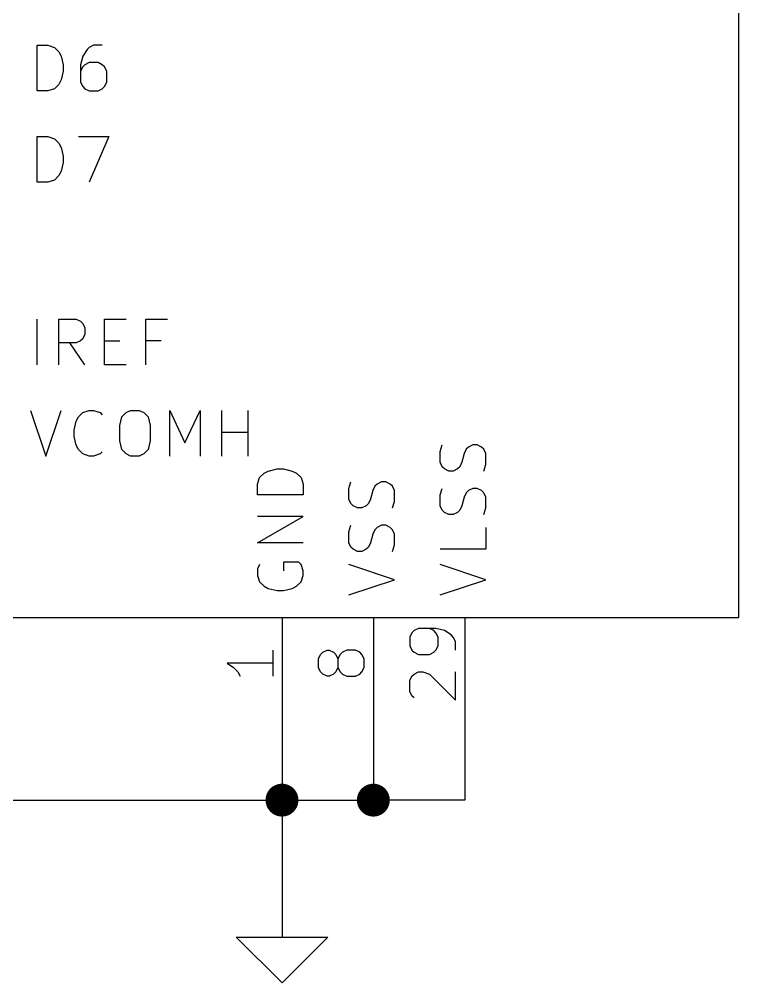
# Model space of a CAD drawing. Extents: x 0.4 to 11.3, y -7.9 to -0.4.
# Drawn here: x 3.312 to 4.1, y -4.7 to -3.645 of the extents above; entities that cross this region are included whole.
import ezdxf

# ---------------------------------------------------------------- set-up
doc = ezdxf.new("R2010")
doc.units = 0
doc.header["$MEASUREMENT"] = 0
for name, color, linetype in [('CYAN2', 4, 'CONTINUOUS'), ('GREEN3', 91, 'CONTINUOUS'), ('LYELLOW', 51, 'CONTINUOUS'), ('RED2', 1, 'CONTINUOUS'), ('RED3', 11, 'CONTINUOUS')]:
    doc.layers.add(name, color=color, linetype=linetype)

msp = doc.modelspace()

# ---------------------------------------------------------------- linework, layer by layer
at = {"layer": 'CYAN2', "linetype": 'CONTINUOUS'}
for p, q in [((3.3319, -3.7231), (3.3319, -3.6731)), ((3.3319, -3.6731), (3.3438, -3.6731)), ((3.3319, -3.7231), (3.3319, -3.6731)), ((3.3319, -3.6731), (3.3438, -3.6731)), ((3.3438, -3.6731), (3.3509, -3.6755)), ((3.3438, -3.6731), (3.3509, -3.6755)), ((3.3509, -3.6755), (3.3557, -3.6803)), ((3.3509, -3.6755), (3.3557, -3.6803)), ((3.3557, -3.6803), (3.3581, -3.685)), ((3.3557, -3.6803), (3.3581, -3.685)), ((3.3867, -3.6779), (3.3819, -3.685)), ((3.3867, -3.6779), (3.3819, -3.685)), ((3.389, -3.6755), (3.3867, -3.6779)), ((3.389, -3.6755), (3.3867, -3.6779)), ((3.3938, -3.6731), (3.389, -3.6755)), ((3.3938, -3.6731), (3.389, -3.6755)), ((3.4033, -3.6731), (3.3938, -3.6731)), ((3.4033, -3.6731), (3.3938, -3.6731)), ((3.3581, -3.685), (3.3605, -3.6946)), ((3.3581, -3.685), (3.3605, -3.6946)), ((3.3819, -3.685), (3.3795, -3.6946)), ((3.3819, -3.685), (3.3795, -3.6946)), ((3.389, -3.6922), (3.3843, -3.6946)), ((3.389, -3.6922), (3.3843, -3.6946)), ((3.3986, -3.6922), (3.389, -3.6922)), ((3.3986, -3.6922), (3.389, -3.6922)), ((3.4033, -3.6946), (3.3986, -3.6922)), ((3.4033, -3.6946), (3.3986, -3.6922)), ((3.3605, -3.7017), (3.3581, -3.7112)), ((3.3605, -3.7017), (3.3581, -3.7112)), ((3.3605, -3.6946), (3.3605, -3.7017)), ((3.3605, -3.6946), (3.3605, -3.7017)), ((3.3795, -3.6946), (3.3795, -3.7136)), ((3.3795, -3.6946), (3.3795, -3.7136)), ((3.3819, -3.6969), (3.3795, -3.7017)), ((3.3819, -3.6969), (3.3795, -3.7017)), ((3.3843, -3.6946), (3.3819, -3.6969)), ((3.3843, -3.6946), (3.3819, -3.6969)), ((3.4057, -3.6969), (3.4033, -3.6946)), ((3.4057, -3.6969), (3.4033, -3.6946)), ((3.4081, -3.7017), (3.4057, -3.6969)), ((3.4081, -3.7017), (3.4057, -3.6969)), ((3.4081, -3.7136), (3.4081, -3.7017)), ((3.4081, -3.7136), (3.4081, -3.7017)), ((3.3581, -3.7112), (3.3557, -3.716)), ((3.3581, -3.7112), (3.3557, -3.716)), ((3.3795, -3.7136), (3.3819, -3.7184)), ((3.3795, -3.7136), (3.3819, -3.7184)), ((3.4057, -3.7184), (3.4081, -3.7136)), ((3.4057, -3.7184), (3.4081, -3.7136)), ((3.3438, -3.7231), (3.3319, -3.7231)), ((3.3438, -3.7231), (3.3319, -3.7231)), ((3.3509, -3.7208), (3.3438, -3.7231)), ((3.3509, -3.7208), (3.3438, -3.7231)), ((3.3557, -3.716), (3.3509, -3.7208)), ((3.3557, -3.716), (3.3509, -3.7208)), ((3.3819, -3.7184), (3.3843, -3.7208)), ((3.3819, -3.7184), (3.3843, -3.7208)), ((3.3843, -3.7208), (3.389, -3.7231)), ((3.3843, -3.7208), (3.389, -3.7231)), ((3.389, -3.7231), (3.3986, -3.7231)), ((3.389, -3.7231), (3.3986, -3.7231)), ((3.3986, -3.7231), (3.4033, -3.7208)), ((3.3986, -3.7231), (3.4033, -3.7208)), ((3.4033, -3.7208), (3.4057, -3.7184)), ((3.4033, -3.7208), (3.4057, -3.7184)), ((3.3319, -3.8231), (3.3319, -3.7731)), ((3.3319, -3.7731), (3.3438, -3.7731)), ((3.3319, -3.8231), (3.3319, -3.7731)), ((3.3319, -3.7731), (3.3438, -3.7731)), ((3.3438, -3.7731), (3.3509, -3.7755)), ((3.3438, -3.7731), (3.3509, -3.7755)), ((3.3509, -3.7755), (3.3557, -3.7803)), ((3.3509, -3.7755), (3.3557, -3.7803)), ((3.3771, -3.7731), (3.4105, -3.7731)), ((3.3771, -3.7731), (3.4105, -3.7731)), ((3.4105, -3.7731), (3.389, -3.8231)), ((3.4105, -3.7731), (3.389, -3.8231)), ((3.3557, -3.7803), (3.3581, -3.785)), ((3.3557, -3.7803), (3.3581, -3.785)), ((3.3581, -3.785), (3.3605, -3.7946)), ((3.3581, -3.785), (3.3605, -3.7946)), ((3.3605, -3.7946), (3.3605, -3.8017)), ((3.3605, -3.7946), (3.3605, -3.8017)), ((3.3605, -3.8017), (3.3581, -3.8112)), ((3.3605, -3.8017), (3.3581, -3.8112)), ((3.3557, -3.816), (3.3509, -3.8208)), ((3.3557, -3.816), (3.3509, -3.8208)), ((3.3581, -3.8112), (3.3557, -3.816)), ((3.3581, -3.8112), (3.3557, -3.816)), ((3.3438, -3.8231), (3.3319, -3.8231)), ((3.3438, -3.8231), (3.3319, -3.8231)), ((3.3509, -3.8208), (3.3438, -3.8231)), ((3.3509, -3.8208), (3.3438, -3.8231)), ((3.3319, -4.0231), (3.3319, -3.9731)), ((3.3319, -4.0231), (3.3319, -3.9731)), ((3.3557, -4.0231), (3.3557, -3.9731)), ((3.3557, -3.9731), (3.3748, -3.9731)), ((3.3557, -4.0231), (3.3557, -3.9731)), ((3.3557, -3.9731), (3.3748, -3.9731)), ((3.3748, -3.9731), (3.3795, -3.9755)), ((3.3748, -3.9731), (3.3795, -3.9755)), ((3.3795, -3.9755), (3.3819, -3.9779)), ((3.3795, -3.9755), (3.3819, -3.9779)), ((3.3819, -3.9779), (3.3843, -3.9827)), ((3.3819, -3.9779), (3.3843, -3.9827)), ((3.4057, -4.0231), (3.4057, -3.9731)), ((3.4057, -3.9731), (3.4295, -3.9731)), ((3.4057, -4.0231), (3.4057, -3.9731)), ((3.4057, -3.9731), (3.4295, -3.9731)), ((3.4509, -4.0231), (3.4509, -3.9731)), ((3.4509, -3.9731), (3.4748, -3.9731)), ((3.4509, -4.0231), (3.4509, -3.9731)), ((3.4509, -3.9731), (3.4748, -3.9731)), ((3.3843, -3.9827), (3.3843, -3.9898)), ((3.3843, -3.9827), (3.3843, -3.9898)), ((3.3748, -3.9993), (3.3557, -3.9993)), ((3.3748, -3.9993), (3.3557, -3.9993)), ((3.3843, -4.0231), (3.3676, -3.9993)), ((3.3843, -4.0231), (3.3676, -3.9993)), ((3.3795, -3.9969), (3.3748, -3.9993)), ((3.3795, -3.9969), (3.3748, -3.9993)), ((3.3819, -3.9946), (3.3795, -3.9969)), ((3.3819, -3.9946), (3.3795, -3.9969)), ((3.3843, -3.9898), (3.3819, -3.9946)), ((3.3843, -3.9898), (3.3819, -3.9946)), ((3.4057, -3.9969), (3.4224, -3.9969)), ((3.4057, -3.9969), (3.4224, -3.9969)), ((3.4676, -3.9969), (3.4509, -3.9969)), ((3.4676, -3.9969), (3.4509, -3.9969)), ((3.4295, -4.0231), (3.4057, -4.0231)), ((3.4295, -4.0231), (3.4057, -4.0231)), ((3.3248, -4.0731), (3.3414, -4.1231)), ((3.3248, -4.0731), (3.3414, -4.1231)), ((3.3414, -4.1231), (3.3581, -4.0731)), ((3.3414, -4.1231), (3.3581, -4.0731)), ((3.3819, -4.0755), (3.389, -4.0731)), ((3.3819, -4.0755), (3.389, -4.0731)), ((3.389, -4.0731), (3.3938, -4.0731)), ((3.389, -4.0731), (3.3938, -4.0731)), ((3.3938, -4.0731), (3.401, -4.0755)), ((3.3938, -4.0731), (3.401, -4.0755)), ((3.4295, -4.0755), (3.4343, -4.0731)), ((3.4295, -4.0755), (3.4343, -4.0731)), ((3.4343, -4.0731), (3.4438, -4.0731)), ((3.4343, -4.0731), (3.4438, -4.0731)), ((3.4438, -4.0731), (3.4486, -4.0755)), ((3.4438, -4.0731), (3.4486, -4.0755)), ((3.4771, -4.1231), (3.4771, -4.0731)), ((3.4771, -4.0731), (3.4938, -4.1088)), ((3.4771, -4.1231), (3.4771, -4.0731)), ((3.4771, -4.0731), (3.4938, -4.1088)), ((3.4938, -4.1088), (3.5105, -4.0731)), ((3.4938, -4.1088), (3.5105, -4.0731)), ((3.5105, -4.0731), (3.5105, -4.1231)), ((3.5105, -4.0731), (3.5105, -4.1231)), ((3.5343, -4.1231), (3.5343, -4.0731)), ((3.5343, -4.1231), (3.5343, -4.0731)), ((3.5629, -4.1231), (3.5629, -4.0731)), ((3.5629, -4.1231), (3.5629, -4.0731)), ((3.3748, -4.085), (3.3771, -4.0803)), ((3.3748, -4.085), (3.3771, -4.0803)), ((3.3771, -4.0803), (3.3819, -4.0755)), ((3.3771, -4.0803), (3.3819, -4.0755)), ((3.401, -4.0755), (3.4033, -4.0779)), ((3.401, -4.0755), (3.4033, -4.0779)), ((3.4224, -4.0898), (3.4248, -4.0803)), ((3.4224, -4.0898), (3.4248, -4.0803)), ((3.4248, -4.0803), (3.4295, -4.0755)), ((3.4248, -4.0803), (3.4295, -4.0755)), ((3.4486, -4.0755), (3.4533, -4.0803)), ((3.4486, -4.0755), (3.4533, -4.0803)), ((3.4533, -4.0803), (3.4557, -4.0898)), ((3.4533, -4.0803), (3.4557, -4.0898)), ((3.3724, -4.0946), (3.3748, -4.085)), ((3.3724, -4.0946), (3.3748, -4.085)), ((3.4224, -4.1065), (3.4224, -4.0898)), ((3.4224, -4.1065), (3.4224, -4.0898)), ((3.4557, -4.0898), (3.4557, -4.1065)), ((3.4557, -4.0898), (3.4557, -4.1065)), ((3.3724, -4.1017), (3.3724, -4.0946)), ((3.3724, -4.1017), (3.3724, -4.0946)), ((3.3748, -4.1112), (3.3724, -4.1017)), ((3.3748, -4.1112), (3.3724, -4.1017)), ((3.5343, -4.0969), (3.5629, -4.0969)), ((3.5343, -4.0969), (3.5629, -4.0969)), ((3.3771, -4.116), (3.3748, -4.1112)), ((3.3771, -4.116), (3.3748, -4.1112)), ((3.4248, -4.116), (3.4224, -4.1065)), ((3.4248, -4.116), (3.4224, -4.1065)), ((3.4557, -4.1065), (3.4533, -4.116)), ((3.4557, -4.1065), (3.4533, -4.116)), ((3.7731, -4.1181), (3.7755, -4.1109)), ((3.7731, -4.1181), (3.7755, -4.1109)), ((3.8041, -4.1133), (3.8017, -4.1157)), ((3.8041, -4.1133), (3.8017, -4.1157)), ((3.8088, -4.1109), (3.8041, -4.1133)), ((3.8088, -4.1109), (3.8041, -4.1133)), ((3.8136, -4.1109), (3.8088, -4.1109)), ((3.8136, -4.1109), (3.8088, -4.1109)), ((3.8184, -4.1133), (3.8136, -4.1109)), ((3.8184, -4.1133), (3.8136, -4.1109)), ((3.8208, -4.1157), (3.8184, -4.1133)), ((3.8208, -4.1157), (3.8184, -4.1133)), ((3.3819, -4.1208), (3.3771, -4.116)), ((3.3819, -4.1208), (3.3771, -4.116)), ((3.389, -4.1231), (3.3819, -4.1208)), ((3.389, -4.1231), (3.3819, -4.1208)), ((3.3938, -4.1231), (3.389, -4.1231)), ((3.3938, -4.1231), (3.389, -4.1231)), ((3.401, -4.1208), (3.3938, -4.1231)), ((3.401, -4.1208), (3.3938, -4.1231)), ((3.4033, -4.1184), (3.401, -4.1208)), ((3.4033, -4.1184), (3.401, -4.1208)), ((3.4295, -4.1208), (3.4248, -4.116)), ((3.4295, -4.1208), (3.4248, -4.116)), ((3.4343, -4.1231), (3.4295, -4.1208)), ((3.4343, -4.1231), (3.4295, -4.1208)), ((3.4438, -4.1231), (3.4343, -4.1231)), ((3.4438, -4.1231), (3.4343, -4.1231)), ((3.4486, -4.1208), (3.4438, -4.1231)), ((3.4486, -4.1208), (3.4438, -4.1231)), ((3.4533, -4.116), (3.4486, -4.1208)), ((3.4533, -4.116), (3.4486, -4.1208)), ((3.7731, -4.13), (3.7731, -4.1181)), ((3.7731, -4.13), (3.7731, -4.1181)), ((3.7993, -4.1205), (3.7969, -4.13)), ((3.7993, -4.1205), (3.7969, -4.13)), ((3.8017, -4.1157), (3.7993, -4.1205)), ((3.8017, -4.1157), (3.7993, -4.1205)), ((3.8231, -4.1205), (3.8208, -4.1157)), ((3.8231, -4.1205), (3.8208, -4.1157)), ((3.8231, -4.1324), (3.8231, -4.1205)), ((3.8231, -4.1324), (3.8231, -4.1205)), ((3.7755, -4.1348), (3.7731, -4.13)), ((3.7755, -4.1348), (3.7731, -4.13)), ((3.7779, -4.1371), (3.7755, -4.1348)), ((3.7779, -4.1371), (3.7755, -4.1348)), ((3.7946, -4.1348), (3.7922, -4.1371)), ((3.7946, -4.1348), (3.7922, -4.1371)), ((3.7969, -4.13), (3.7946, -4.1348)), ((3.7969, -4.13), (3.7946, -4.1348)), ((3.8208, -4.1395), (3.8231, -4.1324)), ((3.8208, -4.1395), (3.8231, -4.1324)), ((3.5731, -4.1538), (3.5755, -4.1467)), ((3.5731, -4.1538), (3.5755, -4.1467)), ((3.5755, -4.1467), (3.5803, -4.1419)), ((3.5755, -4.1467), (3.5803, -4.1419)), ((3.5803, -4.1419), (3.585, -4.1395)), ((3.5803, -4.1419), (3.585, -4.1395)), ((3.585, -4.1395), (3.5946, -4.1371)), ((3.585, -4.1395), (3.5946, -4.1371)), ((3.5946, -4.1371), (3.6017, -4.1371)), ((3.5946, -4.1371), (3.6017, -4.1371)), ((3.6017, -4.1371), (3.6112, -4.1395)), ((3.6017, -4.1371), (3.6112, -4.1395)), ((3.6112, -4.1395), (3.616, -4.1419)), ((3.6112, -4.1395), (3.616, -4.1419)), ((3.616, -4.1419), (3.6208, -4.1467)), ((3.616, -4.1419), (3.6208, -4.1467)), ((3.6208, -4.1467), (3.6231, -4.1538)), ((3.6208, -4.1467), (3.6231, -4.1538)), ((3.7827, -4.1395), (3.7779, -4.1371)), ((3.7827, -4.1395), (3.7779, -4.1371)), ((3.7874, -4.1395), (3.7827, -4.1395)), ((3.7874, -4.1395), (3.7827, -4.1395)), ((3.7922, -4.1371), (3.7874, -4.1395)), ((3.7922, -4.1371), (3.7874, -4.1395)), ((3.5731, -4.1657), (3.5731, -4.1538)), ((3.5731, -4.1657), (3.5731, -4.1538)), ((3.6231, -4.1538), (3.6231, -4.1657)), ((3.6231, -4.1538), (3.6231, -4.1657)), ((3.6731, -4.1586), (3.6755, -4.1514)), ((3.6731, -4.1586), (3.6755, -4.1514)), ((3.7017, -4.1562), (3.6993, -4.1609)), ((3.7017, -4.1562), (3.6993, -4.1609)), ((3.7041, -4.1538), (3.7017, -4.1562)), ((3.7041, -4.1538), (3.7017, -4.1562)), ((3.7088, -4.1514), (3.7041, -4.1538)), ((3.7088, -4.1514), (3.7041, -4.1538)), ((3.7136, -4.1514), (3.7088, -4.1514)), ((3.7136, -4.1514), (3.7088, -4.1514)), ((3.7184, -4.1538), (3.7136, -4.1514)), ((3.7184, -4.1538), (3.7136, -4.1514)), ((3.7208, -4.1562), (3.7184, -4.1538)), ((3.7208, -4.1562), (3.7184, -4.1538)), ((3.7231, -4.1609), (3.7208, -4.1562)), ((3.7231, -4.1609), (3.7208, -4.1562)), ((3.6231, -4.1657), (3.5731, -4.1657)), ((3.6231, -4.1657), (3.5731, -4.1657)), ((3.6731, -4.1705), (3.6731, -4.1586)), ((3.6731, -4.1705), (3.6731, -4.1586)), ((3.6993, -4.1609), (3.6969, -4.1705)), ((3.6993, -4.1609), (3.6969, -4.1705)), ((3.7231, -4.1729), (3.7231, -4.1609)), ((3.7231, -4.1729), (3.7231, -4.1609)), ((3.7731, -4.1657), (3.7755, -4.1586)), ((3.7731, -4.1657), (3.7755, -4.1586)), ((3.7731, -4.1776), (3.7731, -4.1657)), ((3.7731, -4.1776), (3.7731, -4.1657)), ((3.7993, -4.1681), (3.7969, -4.1776)), ((3.7993, -4.1681), (3.7969, -4.1776)), ((3.8017, -4.1633), (3.7993, -4.1681)), ((3.8017, -4.1633), (3.7993, -4.1681)), ((3.8041, -4.1609), (3.8017, -4.1633)), ((3.8041, -4.1609), (3.8017, -4.1633)), ((3.8088, -4.1586), (3.8041, -4.1609)), ((3.8088, -4.1586), (3.8041, -4.1609)), ((3.8136, -4.1586), (3.8088, -4.1586)), ((3.8136, -4.1586), (3.8088, -4.1586)), ((3.8184, -4.1609), (3.8136, -4.1586)), ((3.8184, -4.1609), (3.8136, -4.1586)), ((3.8208, -4.1633), (3.8184, -4.1609)), ((3.8208, -4.1633), (3.8184, -4.1609)), ((3.8231, -4.1681), (3.8208, -4.1633)), ((3.8231, -4.1681), (3.8208, -4.1633)), ((3.8231, -4.18), (3.8231, -4.1681)), ((3.8231, -4.18), (3.8231, -4.1681)), ((3.6755, -4.1752), (3.6731, -4.1705)), ((3.6755, -4.1752), (3.6731, -4.1705)), ((3.6779, -4.1776), (3.6755, -4.1752)), ((3.6779, -4.1776), (3.6755, -4.1752)), ((3.6827, -4.18), (3.6779, -4.1776)), ((3.6827, -4.18), (3.6779, -4.1776)), ((3.6922, -4.1776), (3.6874, -4.18)), ((3.6922, -4.1776), (3.6874, -4.18)), ((3.6946, -4.1752), (3.6922, -4.1776)), ((3.6946, -4.1752), (3.6922, -4.1776)), ((3.6969, -4.1705), (3.6946, -4.1752)), ((3.6969, -4.1705), (3.6946, -4.1752)), ((3.7208, -4.18), (3.7231, -4.1729)), ((3.7208, -4.18), (3.7231, -4.1729)), ((3.7755, -4.1824), (3.7731, -4.1776)), ((3.7755, -4.1824), (3.7731, -4.1776)), ((3.7969, -4.1776), (3.7946, -4.1824)), ((3.7969, -4.1776), (3.7946, -4.1824)), ((3.6874, -4.18), (3.6827, -4.18)), ((3.6874, -4.18), (3.6827, -4.18)), ((3.7779, -4.1848), (3.7755, -4.1824)), ((3.7779, -4.1848), (3.7755, -4.1824)), ((3.7827, -4.1871), (3.7779, -4.1848)), ((3.7827, -4.1871), (3.7779, -4.1848)), ((3.7874, -4.1871), (3.7827, -4.1871)), ((3.7874, -4.1871), (3.7827, -4.1871)), ((3.7922, -4.1848), (3.7874, -4.1871)), ((3.7922, -4.1848), (3.7874, -4.1871)), ((3.7946, -4.1824), (3.7922, -4.1848)), ((3.7946, -4.1824), (3.7922, -4.1848)), ((3.8208, -4.1871), (3.8231, -4.18)), ((3.8208, -4.1871), (3.8231, -4.18)), ((3.5731, -4.2181), (3.6231, -4.1895)), ((3.6231, -4.1895), (3.5731, -4.1895)), ((3.5731, -4.2181), (3.6231, -4.1895)), ((3.6231, -4.1895), (3.5731, -4.1895)), ((3.6731, -4.2062), (3.6755, -4.199)), ((3.6731, -4.2062), (3.6755, -4.199)), ((3.7088, -4.199), (3.7041, -4.2014)), ((3.7088, -4.199), (3.7041, -4.2014)), ((3.7136, -4.199), (3.7088, -4.199)), ((3.7136, -4.199), (3.7088, -4.199)), ((3.7184, -4.2014), (3.7136, -4.199)), ((3.7184, -4.2014), (3.7136, -4.199)), ((3.6731, -4.2181), (3.6731, -4.2062)), ((3.6731, -4.2181), (3.6731, -4.2062)), ((3.6993, -4.2086), (3.6969, -4.2181)), ((3.6993, -4.2086), (3.6969, -4.2181)), ((3.7017, -4.2038), (3.6993, -4.2086)), ((3.7017, -4.2038), (3.6993, -4.2086)), ((3.7041, -4.2014), (3.7017, -4.2038)), ((3.7041, -4.2014), (3.7017, -4.2038)), ((3.7208, -4.2038), (3.7184, -4.2014)), ((3.7208, -4.2038), (3.7184, -4.2014)), ((3.7231, -4.2086), (3.7208, -4.2038)), ((3.7231, -4.2086), (3.7208, -4.2038)), ((3.7231, -4.2205), (3.7231, -4.2086)), ((3.7231, -4.2205), (3.7231, -4.2086)), ((3.8231, -4.2014), (3.8231, -4.2252)), ((3.8231, -4.2014), (3.8231, -4.2252)), ((3.6231, -4.2181), (3.5731, -4.2181)), ((3.6231, -4.2181), (3.5731, -4.2181)), ((3.6755, -4.2229), (3.6731, -4.2181)), ((3.6755, -4.2229), (3.6731, -4.2181)), ((3.6969, -4.2181), (3.6946, -4.2229)), ((3.6969, -4.2181), (3.6946, -4.2229)), ((3.7208, -4.2276), (3.7231, -4.2205)), ((3.7208, -4.2276), (3.7231, -4.2205)), ((3.6779, -4.2252), (3.6755, -4.2229)), ((3.6779, -4.2252), (3.6755, -4.2229)), ((3.6827, -4.2276), (3.6779, -4.2252)), ((3.6827, -4.2276), (3.6779, -4.2252)), ((3.6874, -4.2276), (3.6827, -4.2276)), ((3.6874, -4.2276), (3.6827, -4.2276)), ((3.6922, -4.2252), (3.6874, -4.2276)), ((3.6922, -4.2252), (3.6874, -4.2276)), ((3.6946, -4.2229), (3.6922, -4.2252)), ((3.6946, -4.2229), (3.6922, -4.2252)), ((3.8231, -4.2252), (3.7731, -4.2252)), ((3.8231, -4.2252), (3.7731, -4.2252)), ((3.5755, -4.2419), (3.5731, -4.2467)), ((3.5755, -4.2419), (3.5731, -4.2467)), ((3.6184, -4.2395), (3.6017, -4.2395)), ((3.6017, -4.2395), (3.6017, -4.249)), ((3.6184, -4.2395), (3.6017, -4.2395)), ((3.6017, -4.2395), (3.6017, -4.249)), ((3.6208, -4.2419), (3.6184, -4.2395)), ((3.6208, -4.2419), (3.6184, -4.2395)), ((3.6231, -4.249), (3.6208, -4.2419)), ((3.6231, -4.249), (3.6208, -4.2419)), ((3.7231, -4.2586), (3.6731, -4.2419)), ((3.7231, -4.2586), (3.6731, -4.2419)), ((3.8231, -4.2586), (3.7731, -4.2419)), ((3.8231, -4.2586), (3.7731, -4.2419)), ((3.5731, -4.2467), (3.5731, -4.2538)), ((3.5731, -4.2467), (3.5731, -4.2538)), ((3.6231, -4.2538), (3.6231, -4.249)), ((3.6231, -4.2538), (3.6231, -4.249)), ((3.5731, -4.2538), (3.5755, -4.2609)), ((3.5731, -4.2538), (3.5755, -4.2609)), ((3.5755, -4.2609), (3.5803, -4.2657)), ((3.5755, -4.2609), (3.5803, -4.2657)), ((3.616, -4.2657), (3.6208, -4.2609)), ((3.616, -4.2657), (3.6208, -4.2609)), ((3.6208, -4.2609), (3.6231, -4.2538)), ((3.6208, -4.2609), (3.6231, -4.2538)), ((3.6731, -4.2752), (3.7231, -4.2586)), ((3.6731, -4.2752), (3.7231, -4.2586)), ((3.7731, -4.2752), (3.8231, -4.2586)), ((3.7731, -4.2752), (3.8231, -4.2586)), ((3.5803, -4.2657), (3.585, -4.2681)), ((3.5803, -4.2657), (3.585, -4.2681)), ((3.585, -4.2681), (3.5946, -4.2705)), ((3.585, -4.2681), (3.5946, -4.2705)), ((3.5946, -4.2705), (3.6017, -4.2705)), ((3.5946, -4.2705), (3.6017, -4.2705)), ((3.6017, -4.2705), (3.6112, -4.2681)), ((3.6017, -4.2705), (3.6112, -4.2681)), ((3.6112, -4.2681), (3.616, -4.2657)), ((3.6112, -4.2681), (3.616, -4.2657))]:
    msp.add_line(p, q, dxfattribs=at)
at = {"layer": 'GREEN3', "linetype": 'CONTINUOUS'}
for p, q in [((3.6, -4.4), (3.6, -4.5)), ((3.7, -4.4), (3.7, -4.5)), ((3.8, -4.4), (3.8, -4.5)), ((2.8, -4.5), (3.6, -4.5)), ((3.6, -4.5), (3.6, -4.6)), ((3.6, -4.5), (3.7, -4.5)), ((3.8, -4.5), (3.7, -4.5))]:
    msp.add_line(p, q, dxfattribs=at)
at = {"layer": 'GREEN3', "const_width": 0.018}
for points in [[(3.591, -4.5, 1), (3.609, -4.5, 1)], [(3.691, -4.5, 1), (3.709, -4.5, 1)]]:
    msp.add_lwpolyline(points, format="xyb", close=True, dxfattribs=at)
at = {"layer": 'LYELLOW', "linetype": 'CONTINUOUS'}
for p, q in [((4.1, -4.3), (4.1, -1.5)), ((3.3, -4.3), (4.1, -4.3))]:
    msp.add_line(p, q, dxfattribs=at)
at = {"layer": 'RED2', "linetype": 'CONTINUOUS'}
for p, q in [((4.1, -4.3), (4.1, -1.5)), ((3.3, -4.3), (4.1, -4.3)), ((3.6, -4.3), (3.6, -4.4)), ((3.6, -4.3), (3.6, -4.4)), ((3.7, -4.3), (3.7, -4.4)), ((3.7, -4.3), (3.7, -4.4)), ((3.8, -4.3), (3.8, -4.4)), ((3.8, -4.3), (3.8, -4.4)), ((3.6, -4.6), (3.6, -4.65)), ((3.6, -4.7), (3.55, -4.65)), ((3.55, -4.65), (3.6, -4.65)), ((3.6, -4.65), (3.65, -4.65)), ((3.65, -4.65), (3.6, -4.7))]:
    msp.add_line(p, q, dxfattribs=at)
at = {"layer": 'RED3', "linetype": 'CONTINUOUS'}
for p, q in [((3.7446, -4.3143), (3.7423, -4.3167)), ((3.7446, -4.3143), (3.7423, -4.3167)), ((3.7494, -4.3119), (3.7446, -4.3143)), ((3.7494, -4.3119), (3.7446, -4.3143)), ((3.7684, -4.3119), (3.7494, -4.3119)), ((3.7684, -4.3119), (3.7494, -4.3119)), ((3.7661, -4.3143), (3.7613, -4.3119)), ((3.7661, -4.3143), (3.7613, -4.3119)), ((3.7684, -4.3167), (3.7661, -4.3143)), ((3.7684, -4.3167), (3.7661, -4.3143)), ((3.778, -4.3143), (3.7684, -4.3119)), ((3.778, -4.3143), (3.7684, -4.3119)), ((3.7851, -4.319), (3.778, -4.3143)), ((3.7851, -4.319), (3.778, -4.3143)), ((3.7423, -4.3167), (3.7399, -4.3214)), ((3.7423, -4.3167), (3.7399, -4.3214)), ((3.7399, -4.3214), (3.7399, -4.3309)), ((3.7399, -4.3214), (3.7399, -4.3309)), ((3.7708, -4.3214), (3.7684, -4.3167)), ((3.7708, -4.3214), (3.7684, -4.3167)), ((3.7708, -4.3309), (3.7708, -4.3214)), ((3.7708, -4.3309), (3.7708, -4.3214)), ((3.7875, -4.3214), (3.7851, -4.319)), ((3.7875, -4.3214), (3.7851, -4.319)), ((3.7899, -4.3262), (3.7875, -4.3214)), ((3.7899, -4.3262), (3.7875, -4.3214)), ((3.7899, -4.3357), (3.7899, -4.3262)), ((3.7899, -4.3357), (3.7899, -4.3262)), ((3.5899, -4.3357), (3.5899, -4.3643)), ((3.5899, -4.3357), (3.5899, -4.3643)), ((3.6446, -4.3381), (3.6494, -4.3357)), ((3.6446, -4.3381), (3.6494, -4.3357)), ((3.6494, -4.3357), (3.6518, -4.3357)), ((3.6494, -4.3357), (3.6518, -4.3357)), ((3.6518, -4.3357), (3.6565, -4.3381)), ((3.6518, -4.3357), (3.6565, -4.3381)), ((3.6708, -4.3357), (3.6661, -4.3381)), ((3.6708, -4.3357), (3.6661, -4.3381)), ((3.6804, -4.3357), (3.6708, -4.3357)), ((3.6804, -4.3357), (3.6708, -4.3357)), ((3.6851, -4.3381), (3.6804, -4.3357)), ((3.6851, -4.3381), (3.6804, -4.3357)), ((3.7399, -4.3309), (3.7423, -4.3357)), ((3.7399, -4.3309), (3.7423, -4.3357)), ((3.7423, -4.3357), (3.7446, -4.3381)), ((3.7423, -4.3357), (3.7446, -4.3381)), ((3.7661, -4.3381), (3.7684, -4.3357)), ((3.7661, -4.3381), (3.7684, -4.3357)), ((3.7684, -4.3357), (3.7708, -4.3309)), ((3.7684, -4.3357), (3.7708, -4.3309)), ((3.6399, -4.3452), (3.6423, -4.3405)), ((3.6399, -4.3452), (3.6423, -4.3405)), ((3.6399, -4.3548), (3.6399, -4.3452)), ((3.6399, -4.3548), (3.6399, -4.3452)), ((3.6423, -4.3405), (3.6446, -4.3381)), ((3.6423, -4.3405), (3.6446, -4.3381)), ((3.6565, -4.3381), (3.6589, -4.3405)), ((3.6565, -4.3381), (3.6589, -4.3405)), ((3.6589, -4.3405), (3.6613, -4.3452)), ((3.6589, -4.3405), (3.6613, -4.3452)), ((3.6637, -4.3405), (3.6613, -4.3452)), ((3.6637, -4.3405), (3.6613, -4.3452)), ((3.6613, -4.3452), (3.6613, -4.3548)), ((3.6613, -4.3452), (3.6613, -4.3548)), ((3.6661, -4.3381), (3.6637, -4.3405)), ((3.6661, -4.3381), (3.6637, -4.3405)), ((3.6875, -4.3405), (3.6851, -4.3381)), ((3.6875, -4.3405), (3.6851, -4.3381)), ((3.6899, -4.3452), (3.6875, -4.3405)), ((3.6899, -4.3452), (3.6875, -4.3405)), ((3.6899, -4.3548), (3.6899, -4.3452)), ((3.6899, -4.3548), (3.6899, -4.3452)), ((3.7446, -4.3381), (3.7494, -4.3405)), ((3.7446, -4.3381), (3.7494, -4.3405)), ((3.7494, -4.3405), (3.7613, -4.3405)), ((3.7494, -4.3405), (3.7613, -4.3405)), ((3.7613, -4.3405), (3.7661, -4.3381)), ((3.7613, -4.3405), (3.7661, -4.3381)), ((3.5899, -4.35), (3.5399, -4.35)), ((3.5399, -4.35), (3.547, -4.3548)), ((3.5899, -4.35), (3.5399, -4.35)), ((3.5399, -4.35), (3.547, -4.3548)), ((3.547, -4.3548), (3.5518, -4.3595)), ((3.547, -4.3548), (3.5518, -4.3595)), ((3.6423, -4.3595), (3.6399, -4.3548)), ((3.6423, -4.3595), (3.6399, -4.3548)), ((3.6613, -4.3548), (3.6589, -4.3595)), ((3.6613, -4.3548), (3.6589, -4.3595)), ((3.6613, -4.3548), (3.6637, -4.3595)), ((3.6613, -4.3548), (3.6637, -4.3595)), ((3.6875, -4.3595), (3.6899, -4.3548)), ((3.6875, -4.3595), (3.6899, -4.3548)), ((3.5518, -4.3595), (3.5542, -4.3643)), ((3.5518, -4.3595), (3.5542, -4.3643)), ((3.6446, -4.3619), (3.6423, -4.3595)), ((3.6446, -4.3619), (3.6423, -4.3595)), ((3.6494, -4.3643), (3.6446, -4.3619)), ((3.6494, -4.3643), (3.6446, -4.3619)), ((3.6518, -4.3643), (3.6494, -4.3643)), ((3.6518, -4.3643), (3.6494, -4.3643)), ((3.6565, -4.3619), (3.6518, -4.3643)), ((3.6565, -4.3619), (3.6518, -4.3643)), ((3.6589, -4.3595), (3.6565, -4.3619)), ((3.6589, -4.3595), (3.6565, -4.3619)), ((3.6637, -4.3595), (3.6661, -4.3619)), ((3.6637, -4.3595), (3.6661, -4.3619)), ((3.6661, -4.3619), (3.6708, -4.3643)), ((3.6661, -4.3619), (3.6708, -4.3643)), ((3.6708, -4.3643), (3.6804, -4.3643)), ((3.6708, -4.3643), (3.6804, -4.3643)), ((3.6804, -4.3643), (3.6851, -4.3619)), ((3.6804, -4.3643), (3.6851, -4.3619)), ((3.6851, -4.3619), (3.6875, -4.3595)), ((3.6851, -4.3619), (3.6875, -4.3595)), ((3.7399, -4.369), (3.7423, -4.3643)), ((3.7399, -4.369), (3.7423, -4.3643)), ((3.7423, -4.3643), (3.7446, -4.3619)), ((3.7423, -4.3643), (3.7446, -4.3619)), ((3.7446, -4.3619), (3.7494, -4.3595)), ((3.7446, -4.3619), (3.7494, -4.3595)), ((3.7494, -4.3595), (3.7542, -4.3595)), ((3.7494, -4.3595), (3.7542, -4.3595)), ((3.7542, -4.3595), (3.7613, -4.3619)), ((3.7542, -4.3595), (3.7613, -4.3619)), ((3.7613, -4.3619), (3.7899, -4.3905)), ((3.7613, -4.3619), (3.7899, -4.3905)), ((3.7899, -4.3905), (3.7899, -4.3595)), ((3.7899, -4.3905), (3.7899, -4.3595)), ((3.7399, -4.3809), (3.7399, -4.369)), ((3.7399, -4.3809), (3.7399, -4.369)), ((3.7423, -4.3857), (3.7399, -4.3809)), ((3.7423, -4.3857), (3.7399, -4.3809)), ((3.7446, -4.3881), (3.7423, -4.3857)), ((3.7446, -4.3881), (3.7423, -4.3857))]:
    msp.add_line(p, q, dxfattribs=at)

doc.saveas('drawing.dxf')
